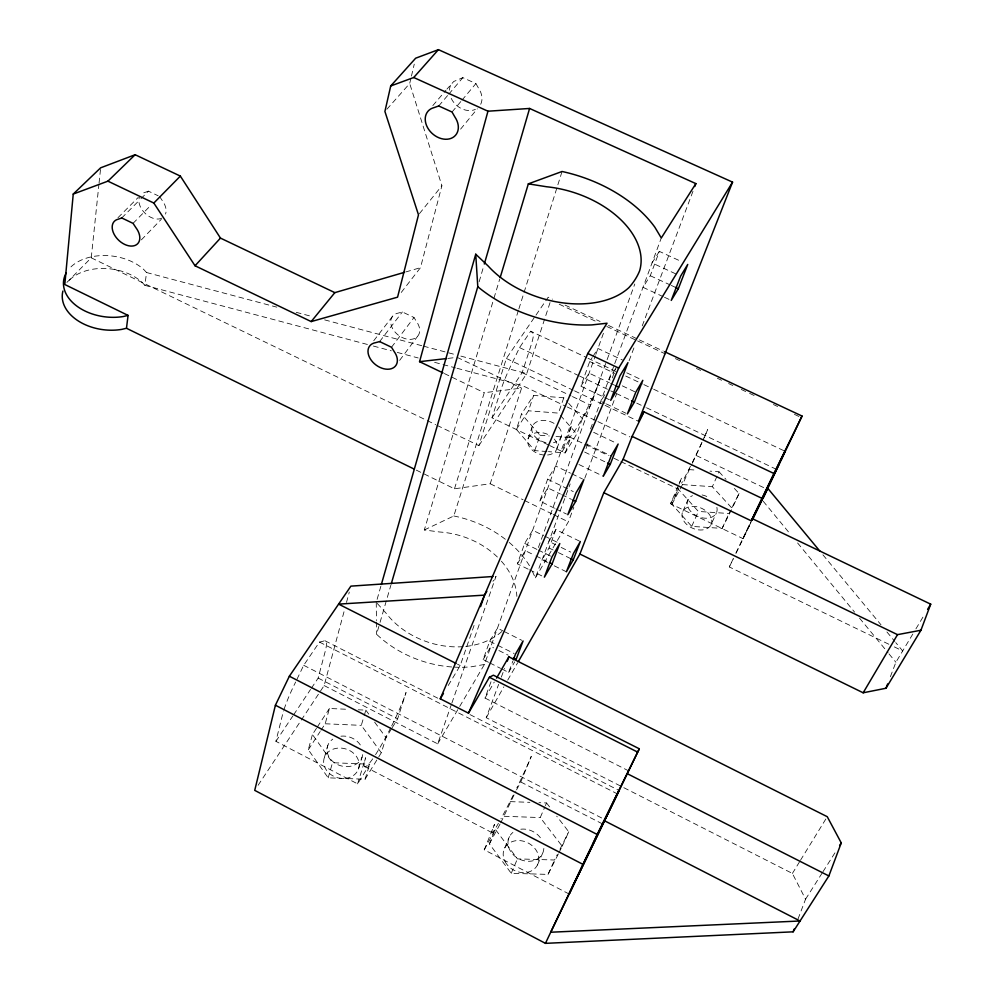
<?xml version="1.0" encoding="UTF-8"?>
<svg xmlns="http://www.w3.org/2000/svg" width="993" height="993" viewBox="0 0 993 993"><rect width="100%" height="100%" fill="white"/><g stroke="black" fill="none" stroke-linecap="round" stroke-linejoin="round"><path stroke-width="0.74" stroke-dasharray="4.96 3.72" d="M66.928 282.384L91.244 257.82L98.903 184.586M99.064 183.06L100.665 167.805M367.41 344.472L144.866 285.339L146.554 272.516L143.774 269.525A45.38 30.609 7.2 0 0 68.529 269.513M386.898 109.23L409.699 83.499L411.102 77.541M411.45 76.051L414.255 64.16M316.469 728.316L312.435 734.51L332.506 762.723L369.719 764.213L357.604 783.874L275.905 741.337L282.533 714.675A46.808 7.683 -62.8 0 1 283.601 710.851M401.246 292.451L420.486 267.663L441.897 185.741L409.699 83.499M311.392 688.199L318.157 678.082L325.245 651.259A46.808 7.683 -62.8 0 0 323.333 641.18L319.473 642.074L303.697 665.285L296.324 680.615M301.289 720.074L324.14 685.567L344.509 609.876M346.495 602.453L349.288 592.064M391.453 728.887L386.054 737.662L381.287 752.756L365.052 779.244L328.174 777.829L308.314 749.752L312.435 734.51M321 730.227L325.195 723.773L329.415 708.481L349.139 709.387M324.463 757.324L327.827 745.346M377.104 599.362L380.94 585.969M328.174 777.829L332.506 762.723M479.135 281.801L483.876 265.503M451.741 666.973A97.364 74.314 18.2 0 1 376.583 634.266L379.611 623.865M380.046 622.375L390.857 585.249M381.287 752.756L361.291 725.362L363.773 717.058M364.183 715.68L365.834 710.144L358.237 709.796M497.381 557.023A72.886 55.62 18.2 0 0 439.738 532.012L424.309 529.964L493.509 299.725M493.955 298.235L499.764 278.934M358.448 769.066A17.998 14.982 16.3 0 0 337.322 748.176A17.998 14.982 16.3 0 0 328.497 772.604A17.998 14.982 16.3 0 0 358.448 769.066L362.073 757.175M357.604 783.874L365.635 757.721A47.155 5.66 -63.2 0 0 374.572 756.12M454.484 488.804L484.274 392.707L521.586 388.114L490.207 483.752L454.484 488.804L415.558 469.763M365.052 779.244L369.719 764.213M424.309 529.964L453.813 515.975L518.383 310.474M518.855 308.984L562.05 171.491M437.032 425.352L478.862 445.609L506.38 358.461L535.14 316.345M548.397 444.938L492.007 417.792L500.534 390.944A39 5.511 -64.5 0 1 512.798 361.663L519.562 347.6L530.709 331.203L586.602 357.592M392.235 727.633L397.634 718.845L406.038 692.469A47.155 5.66 -63.2 0 1 391.403 726.466M492.007 417.792L522.157 372.636L530.87 345.899A39 5.511 -64.5 0 0 532.385 332.779L530.709 331.203M478.862 445.609L526.737 373.604L550.805 300.271M546.932 451.53L534.731 450.623L516.397 429.373L521.511 413.982L533.626 395.413L563.788 397.808L567.698 402.202M516.397 429.373L528.475 410.792L533.626 395.413M528.053 438.881L532.174 426.767M448.24 685.505L460.218 665.546L475.113 622.437M534.731 450.623L540.043 435.282L521.511 413.982M324.14 685.567L437.69 743.856L451.381 704.509M451.889 703.056L496.028 576.3L492.962 581.327M563.788 397.808L558.414 413.113L528.475 410.792M556.936 448.637L561.244 436.572M488.506 662.281L483.132 659.588L489.686 641.255L497.456 628.147L502.855 630.84M528.177 569.163L517.378 563.825L524.689 543.382L532.645 530.237L543.506 535.55M554.479 508.205L539.82 501.068L547.652 479.172L555.72 466.04L570.466 473.152M609.354 399.72L580.893 386.203L589.718 361.526L592.188 357.617M437.69 743.856L484.41 664.466L595.353 355.742M595.874 354.29L604.017 331.65M549.762 445.596L562.15 451.554L571.707 425.004A39.248 4.059 -64.4 0 0 576.399 428.405A39.248 4.059 -64.4 0 0 600.343 378.78L590.649 405.243L582.37 418.698L576.809 433.953L565.216 452.87L548.446 451.641M565.216 452.87L570.739 437.59L555.385 436.436M538.38 547.491L606.562 361.167M607.095 359.714L634.788 284.023M628.817 770.953L485.018 698.054L491.312 680.913M532.322 571.347L535.388 577.852L570.156 483.976M590.55 428.914L593.243 421.64M593.789 420.188L614.195 365.089M614.729 363.649L661.288 237.972M547.478 562.472L542.066 559.816L549.042 547.999L555.881 529.592L580.334 541.545M587.744 443.921L584.703 452.088L607.567 463.061M612.284 377.936L616.057 367.77M663.175 296.671L643.005 287.325L650.278 275.731L659.34 251.378L680.975 261.333M797.987 919.059L805.559 899.199L792.389 873.443L486.235 717.691L498.635 684.351M501.328 677.102L504.568 668.413M501.912 669.046L508.627 672.422L512.835 661.201M535.388 577.852L568.356 521.846L573.817 507.324M584.765 478.291L616.504 394.097M629.103 360.72L635.123 344.745M642.235 325.878L693.126 190.879M890.398 676.692L895.897 662.257L912.803 634.055M569.138 894.023L484.261 849.834L494.489 824.463A47.714 2.482 -63.8 0 0 498.412 823.334M558.364 853.868L548.037 874.399L511.246 873.319L489.4 843.901L495.308 829.316L517.427 858.871L554.541 860.012L557.247 854.638M500.708 822.874L515.851 791.16M516.546 789.857L520.779 782L531.267 756.343A47.714 2.482 -63.8 0 1 516.832 787.883M504.705 848.022L509.471 836.54M511.246 873.319L517.427 858.871M751.031 522.157L742.987 538.616L670.56 503.749L681.719 477.658A39.633 1.775 -64.3 0 0 679.051 484.174M731.506 509.732L722.122 528.4L691.724 526.377L671.926 504.245L678.368 489.239L698.377 511.432L728.986 513.518L739.053 493.521L734.05 488.084M671.926 504.245L682.489 484.596L691.674 464.513M558.997 852.602L562.199 846.247L540.254 817.562L544.834 806.937M545.405 805.608L546.547 802.952L538.976 802.679M692.357 463.234L703.553 439.167M704.136 437.801L707.686 429.572A39.633 1.775 -64.3 0 1 703.044 439.973M682.886 511.37L688.05 499.553M537.424 865.015L542.451 853.645M691.724 526.377L698.377 511.432M739.053 493.521L732.176 508.404L712.353 486.719L719.019 471.787L709.995 471.129M548.037 874.399L554.541 860.012M562.199 846.247L568.753 831.786L556.725 816.172M710.951 524.887A15.578 10.935 24 0 0 694.169 506.38A15.578 10.935 24 0 0 685.555 523.274A15.578 10.935 24 0 0 710.951 524.887L716.301 513.12M722.122 528.4L728.986 513.518M888.809 644.234L729.321 566.953L733.256 558.674M735.887 553.151L750.323 522.79M742.987 538.616L750.72 522.343M729.321 566.953L733.368 558.687M736.061 553.163L750.907 522.814M559.953 849.263L568.753 831.786M484.261 849.834L495.308 829.316M670.56 503.749L678.368 489.239M489.4 843.901L500 824.19M508.627 672.422L514.684 661.859M486.235 717.691L503.885 686.846M507.721 680.131L517.701 662.691M485.018 698.054L494.253 682.092M483.132 659.588L490.865 646.493L493.533 647.833M555.881 529.592L548.893 541.396L555.72 544.747M915.918 628.854L924.483 614.555M517.378 563.825L525.297 550.681L534.681 555.31M539.82 501.068L547.851 487.923L560.362 493.993M604.774 394.755L600.79 401.284L604.985 403.282M615.263 369.073L608.858 379.5L612.892 381.411M792.389 873.443L799.688 861.564M800.495 860.248L827.256 816.705M562.15 451.554L570.739 437.59M580.893 386.203L589.097 373.145L609.292 382.702M593.02 356.313L597.96 348.493L622.512 360.049M659.34 251.378L652.029 262.934L676.543 274.229M805.559 899.199L822.154 873.021M822.986 871.705L835.436 852.081M308.314 749.752L320.168 731.518M317.276 727.075L329.415 708.481M258.118 785.252L300.445 721.352M275.905 741.337L292.811 716.027M293.655 714.774L310.548 689.465M536.009 315.079L548.21 297.205L552.418 299.178M399.658 360.36L417.494 336.441M391.503 347.265L414.019 317.499L402.351 311.951L398.33 313.068A16.037 11.345 37.3 0 0 392.88 329.068A16.037 11.345 37.3 0 0 413.498 338.874A16.037 11.345 37.3 0 0 416.65 321.782L414.019 317.499M379.649 341.58L402.351 311.951M373.74 340.76L392.868 315.923M419.431 213.669L441.897 185.741M460.603 129.127L477.335 108.796M452.026 112.023L460.988 101.36M461.981 100.169L475.908 83.561L462.837 77.665L453.727 81.5L446.949 89.109M438.732 105.966L447.769 95.353M448.774 94.174L462.837 77.665M432.824 105.606L445.931 90.289M141.354 239.872L161.3 219.304M133.05 223.363L151.085 205.067M121.754 217.951L139.901 199.73M140.969 198.662L148.441 191.153L158.172 195.795M117.968 217.703L138.275 197.371M148.441 191.153L144.904 192.431A15.9 10.675 44 0 0 141.478 194.156M405.715 271.97L420.486 267.663M484.41 664.466L471.452 666.775A97.364 74.314 18.2 0 1 454.595 667.147M448.116 358.386L455.638 357.517M504.245 816.296L540.254 817.562M510.216 801.624L529.89 802.344M325.195 723.773L361.291 725.362M682.489 484.596L712.353 486.719M688.943 469.59L696.465 470.136M540.043 435.282L549.253 435.977M146.554 272.516L276.774 307.147M296.224 312.323L312.696 316.693M324.674 319.883L421.963 345.75M423.452 346.147L454.893 354.501M460.876 356.102L526.737 373.604M373.393 346.06L391.316 350.827M397.287 352.416L418.202 357.964M434.624 362.333L455.539 367.894M457.028 368.291L522.752 385.743L565.911 406.348M650.278 275.731L669.915 284.805M671.33 285.45L675.538 287.399M664.516 297.292L671.243 300.407M565.042 305.087L600.107 321.496M608.51 325.443L637.965 339.221M639.368 339.879L663.2 351.038M559.208 304.206L598.407 322.564M606.81 326.498L636.215 340.264M637.618 340.922L665.62 354.042M675.414 358.622L679.622 360.596M696.416 368.465L700.624 370.426M717.418 378.296L721.613 380.269M728.614 383.546L732.822 385.507M741.225 389.442L748.225 392.719M749.616 393.377L756.616 396.654M773.423 404.523L777.618 406.497M794.425 414.366L801.425 417.643M626.757 372.822L642.794 380.381M587.993 358.25L615.945 371.432M625.727 376.049L642.496 383.968M643.886 384.626L652.277 388.586M653.667 389.244L785.016 451.232M589.718 361.526L614.444 373.194M622.313 385.855L635.768 392.223M610.633 383.335L614.679 385.247M519.562 347.6L578.149 375.366M579.54 376.024L607.443 389.244M610.745 390.857L614.915 392.831M616.318 393.489L631.151 400.477M636.724 403.121L645.102 407.093M646.493 407.751L776.203 469.23M606.388 403.94L625.987 413.262M506.38 358.461L573.122 390.199M574.513 390.857L603.707 404.734M605.097 405.405L638.462 421.268M522.157 372.636L571.074 395.934M572.477 396.592L590.649 405.243M696.465 455.613L764.349 487.935M567.301 407.006L596.532 420.958M597.923 421.628L629.947 436.908M457.14 357.356L521.586 388.114M593.653 432.327L616.765 443.387M444.343 373.554L484.274 392.707M586.54 444.107L611.154 455.924M569.572 436.957L583.45 443.623M584.84 444.293L608.448 455.613M613.997 458.282L619.558 460.938M620.948 461.608L677.871 488.916M578.956 464.525L603.297 476.255M571.807 473.81L582.531 478.986M91.244 257.82L425.885 419.94M427.275 420.622L435.642 424.669M894.358 646.915L902.674 650.949L895.785 642.632M547.652 479.172L573.296 491.597M561.753 494.675L571.484 499.392M555.819 508.85L566.482 514.051M490.207 483.752L523.112 499.789M524.478 500.46L551.897 513.828M553.275 514.498L568.356 521.846M544.859 536.22L557.073 542.203M561.182 547.428L570.739 552.108M549.042 547.999L553.076 549.985M558.451 552.617L570.541 558.55M524.689 543.382L536.977 549.427M538.343 550.097L550.643 556.13M536.021 555.968L546.758 561.244M554.231 565.799L566.395 571.782M529.53 569.821L543.022 576.486M504.208 631.523L521.735 640.286M489.686 641.255L496.475 644.656M497.828 645.338L514.113 653.506M498.871 650.514L508.205 655.194M489.847 662.964L500.571 668.363M457.45 664.156L460.218 665.546M325.034 640.783L438.236 698.427M469.987 714.6L619.098 790.515M319.473 642.074L617.298 793.841M303.697 665.285L604.725 819.535M318.157 678.082L397.634 718.845M520.779 782L603.247 824.302M364.357 766.41L491.858 832.556M144.866 285.339L142.098 282.347A45.107 30.622 7.1 0 0 67.301 282.484M719.019 471.787L726.032 479.396M377.266 603.446L386.364 613.513A72.886 55.62 18.2 0 0 463.52 646.629M568.679 403.307L582.37 418.698M560.462 415.434L576.809 433.953M822.912 554.802L881.014 624.833M886.923 631.958L894.805 641.453M763.195 501.217L790.713 534.619M797.602 542.96L854.613 612.16M859.528 618.118L888.04 652.711M889.02 653.915L895.897 662.257M546.547 802.952L550.246 807.756M365.834 710.144L369.346 714.923M374.622 722.11L386.054 737.662M159.575 196.453L162.38 200.76A15.9 10.675 44 0 1 165.533 214.078M451.194 98.369L452.696 100.976A17.911 14.001 41.7 0 0 475.411 109.367M475.908 83.561L478.763 88.6A17.911 14.001 41.7 0 1 480.649 104.364M376.26 602.329L376.446 620.575M376.459 622.102L376.583 634.266M501.85 631.511A72.886 55.62 18.2 0 1 464.873 646.517M501.391 561.206A72.886 55.62 18.2 0 1 516.856 596.371M453.813 515.975A97.364 74.314 18.2 0 1 508.093 541.483M509.186 542.401A97.364 74.314 18.2 0 1 529.753 566.196M284.048 709.461A46.808 7.683 -62.8 0 1 295.653 682.017M554.28 439.105A15.243 10.724 19.2 0 1 546.858 455.079M544.313 455.067A15.243 10.724 19.2 0 1 527.792 439.862A15.243 10.724 19.2 0 1 548.248 434.611M161.822 218.162A15.9 10.675 44 0 1 145.363 213.569A15.9 10.675 44 0 1 139.392 197.259M449.419 90.202A17.911 14.001 41.7 0 1 451.989 83.226M558.55 427.027A15.342 10.724 19.2 0 1 553.535 442.679M545.951 442.617A15.342 10.724 19.2 0 1 532.496 425.972A15.342 10.724 19.2 0 1 554.764 423.812M543.854 848.432A18.569 15.392 27.2 0 1 518.83 858.846A18.569 15.392 27.2 0 1 512.922 832.419M520.816 829.217A18.569 15.392 27.2 0 1 541.917 840.128M362.693 754.63A18.122 15.019 16.3 0 1 336.813 764.213A18.122 15.019 16.3 0 1 332.767 739.14M340.922 736.185A18.122 15.019 16.3 0 1 361.353 746.748M716.884 507.349A15.677 10.935 23.9 0 1 707.388 518.197A15.677 10.935 23.9 0 1 689.192 509.459A15.677 10.935 23.9 0 1 692.481 495.644M702.076 494.948A15.677 10.935 23.9 0 1 709.548 497.989M701.989 442.282A39.633 1.775 -64.3 0 1 691.6 463.954M690.445 466.263A39.633 1.775 -64.3 0 1 681.595 483.157M678.641 488.022A39.633 1.775 -64.3 0 1 677.884 487.489M390.795 727.67A47.155 5.66 -63.2 0 1 375.217 755.139M513.244 795.182A47.714 2.482 -63.8 0 1 500.956 818.791M505.127 861.676A18.433 15.354 27.4 0 0 535.959 867.274A18.433 15.354 27.4 0 0 521.97 840.872A18.433 15.354 27.4 0 0 505.127 861.676"/><path stroke-width="1.49" d="M404.238 272.392L334.84 292.637L220.471 238.097L180.354 176.096L135.147 154.722L100.665 167.805L73.246 194.057L64.806 284.519L128.072 315.402L126.471 328.261L121.767 329.378A45.107 30.622 7.1 0 1 62.919 291.048M664.602 351.696L802.034 416.042L773.907 473.487L643.96 411.834L638.462 421.268L732.561 182.129L438.434 49.65L415.657 58.202L390.708 85.981L384.912 111.464L418.487 214.836L397.572 297.168L311.181 321.583L195.038 265.764L153.828 203.044L107.914 181.16L73.246 194.057M492.938 576.511L350.889 586.131L289.36 676.221L275.409 705.216L254.729 790.366L545.442 943.35L793.109 931.831L828.87 875.95L841.257 842.92L827.256 816.705L508.875 656.82L496.562 678.095M442.965 372.896L419.567 361.675L487.96 111.204L529.592 108.46L695.87 183.618L694.765 186.523M381.362 584.48L475.734 254.208L488.258 266.112A86.962 55.285 17.6 0 0 628.991 287.548A131.784 83.573 16.7 0 0 639.579 270.928A86.962 55.285 17.6 0 0 546.522 186.746L528.338 183.854L500.211 277.444M484.311 264.014L529.592 108.46M391.292 583.76L477.782 286.716L475.734 254.208M480.562 606.636L484.534 595.13L486.831 591.369M507.262 661.164L508.875 656.82M513.356 659.799L515.466 654.176L523.075 640.957L516.199 659.215L513.53 657.875M579.887 554.032L863.165 692.791L885.992 688.248L920.933 630.245L930.714 604.166L752.284 518.644L751.229 520.816L623.083 459.374L603.806 492.702L579.887 554.032L518.47 661.35M552.12 563.887L559.791 543.531L552.009 556.8L544.375 577.156L552.12 563.887L549.439 562.559M575.655 501.415L583.872 479.631L575.99 492.9L567.81 514.697L575.655 501.415L572.874 500.075M618.713 387.158L627.961 362.606L619.942 375.788L610.72 400.365L618.713 387.158L616.02 385.88M802.034 416.042L763.443 497.419M793.109 931.831L794.201 928.989M885.992 688.248L887.643 683.916M573.234 559.878L580.334 541.545L573.47 553.449L566.395 571.782L573.234 559.878L570.541 558.55M610.248 464.352L618.13 444.032L611.154 455.924L603.297 476.255L610.248 464.352L607.567 463.061M634.39 402.066L642.794 380.381L635.768 392.223L627.39 413.92L634.39 402.066L631.61 400.738M678.343 288.69L687.739 264.436L680.627 276.116L671.243 300.407L678.343 288.69L675.538 287.399M623.083 459.374L632.119 436.399L643.96 411.834M605.06 821.05L800.048 920.995L550.693 932.228L639.306 748.796L493.409 675.19L489.4 677.263L468.485 713.173L440.247 698.799L587.782 353.496L607.033 323.221L591.865 324.91A116.181 73.879 17.6 0 1 477.782 286.716M468.485 713.173L618.689 368.068L732.561 182.129M545.442 943.35L597.153 834.455L639.306 748.796M781.367 459.337L785.016 451.232L752.011 519.624M751.229 520.816L773.907 473.487M779.381 463.508L752.371 519.413M589.246 851.622L569.138 894.023L619.098 790.515L592.759 844.335M752.26 520.059L767.775 488.333L819.957 551.239M863.165 692.791L897.511 634.651L920.933 630.245M440.247 698.799L443.449 693.486M927.599 609.354L930.714 604.166M839.594 845.527L841.257 842.92M695.87 183.618L661.288 237.972L654.859 227.223A116.181 73.879 17.6 0 0 562.05 171.491L528.338 183.854M311.181 321.583L334.84 292.637M390.708 85.981L413.733 77.504L438.434 49.65M195.038 265.764L220.471 238.097M153.828 203.044L180.354 176.096M107.914 181.16L135.147 154.722M128.072 315.402L123.343 316.519A45.38 30.609 7.2 0 1 76.424 305.782A45.38 30.609 7.2 0 1 66.159 273.025M419.567 361.675L446.614 358.56M484.534 595.13L338.613 604.116L456.072 663.448M413.733 77.504L487.96 111.204M587.782 353.496L618.689 368.068M632.119 436.399L761.929 498.325M603.806 492.702L897.511 634.651M126.471 328.261L414.168 469.081M489.4 677.263L637.506 752.036M627.439 773.758L828.87 875.95M289.36 676.221L597.153 834.455M275.409 705.216L582.779 864.258M121.754 217.951L118.192 219.205A16.173 10.65 43.7 0 0 115.051 235.875A16.173 10.65 43.7 0 0 135.023 245.457A16.173 10.65 43.7 0 0 135.942 227.72L133.05 223.363L121.754 217.951M438.732 105.966L434.09 107.604A18.271 14.039 41.4 0 0 427.573 127.663A18.271 14.039 41.4 0 0 451.058 138.375A18.271 14.039 41.4 0 0 454.968 117.124L452.026 112.023L438.732 105.966M379.649 341.58L375.59 342.659A16.335 11.333 37.2 0 0 370.228 358.709A16.335 11.333 37.2 0 0 391.168 368.763A16.335 11.333 37.2 0 0 394.196 351.596L391.503 347.265L379.649 341.58"/></g></svg>
